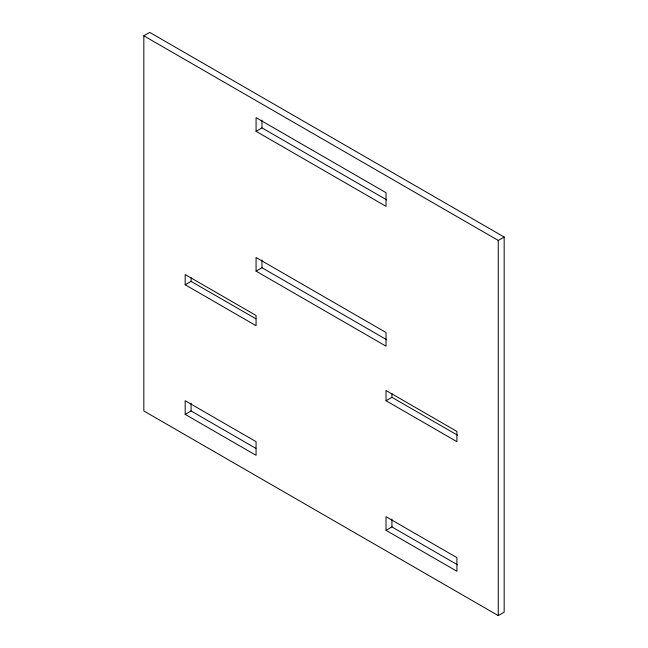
<?xml version="1.0" encoding="UTF-8"?>
<svg xmlns="http://www.w3.org/2000/svg" width="648" height="648" viewBox="0 0 648 648"><rect width="100%" height="100%" fill="white"/><g stroke="black" fill="none" stroke-linecap="round" stroke-linejoin="round"><path stroke-width="0.97" d="M143.832 35.81L149.737 32.4L504.168 237.03L504.168 612.19L498.263 615.6L143.832 410.97L143.832 35.81L498.263 240.44L504.168 237.03M256.065 131.301L386.022 206.339L386.022 192.691L256.065 117.661L256.065 131.301L261.978 127.891L386.702 199.9M185.182 284.78L256.065 325.709L256.065 315.471L185.182 274.55L185.182 284.78L191.087 281.37L255.847 318.759M256.065 271.139L386.022 346.17L386.022 332.529L256.065 257.491L256.065 271.139L261.978 267.729L386.702 339.738M185.182 414.38L256.065 455.309L256.065 441.661L185.182 400.739L185.182 414.38L191.087 410.97L255.847 448.359M386.022 400.739L456.913 441.661L456.913 431.43L386.022 390.501L386.022 400.739L391.935 397.329L457.569 435.221M386.022 530.339L456.913 571.261L456.913 557.62L386.022 516.699L386.022 530.339L391.935 526.929L457.569 564.821M498.263 240.44L498.263 615.6M391.935 393.603L391.935 397.329M391.935 519.129L391.935 526.929M261.978 120.099L261.978 127.891M261.978 259.929L261.978 267.729M191.087 277.652L191.087 281.37M191.087 403.178L191.087 410.97"/></g></svg>
